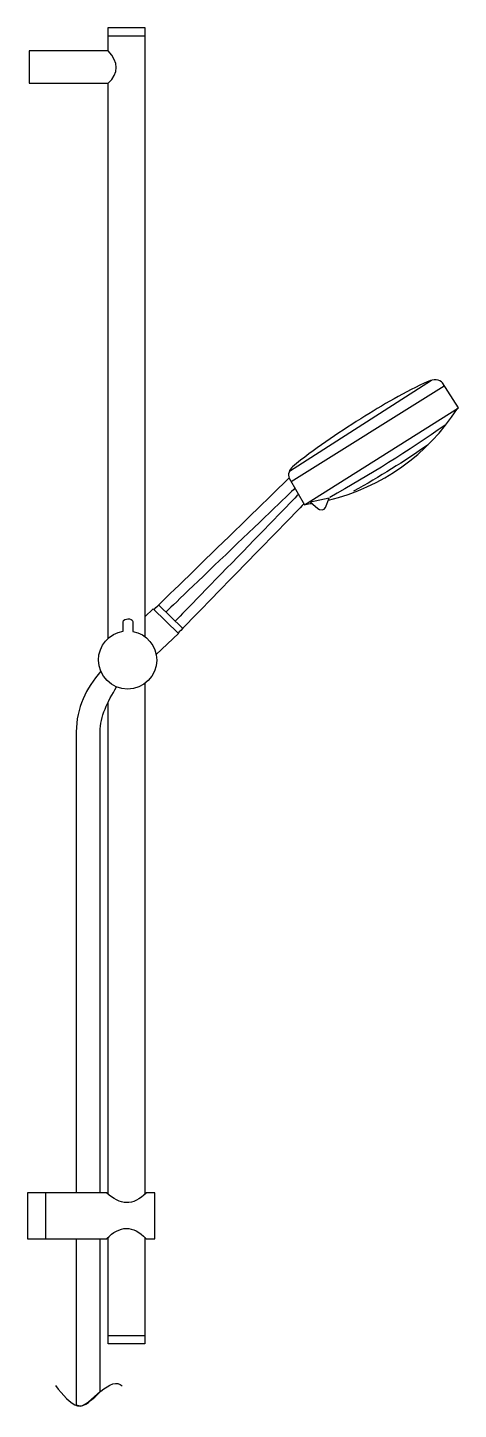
# Model space of a CAD drawing. Header units: millimetres. Extents: x -66 to 221, y -44 to 876.
import ezdxf

# ---------------------------------------------------------------- set-up
doc = ezdxf.new("R2010")
doc.units = ezdxf.units.MM
doc.layers.add('ceco.net 349', color=7, linetype='Continuous')

msp = doc.modelspace()

# ---------------------------------------------------------------- linework, layer by layer
for p, q in [((21.56, 491.57), (21.35, 491.64)), ((37.35, 476.41), (37.49, 476.2))]:
    msp.add_line(p, q)
for start, end in [(283.41581, 327.41199), (277.02209, 278.76429)]:
    msp.add_arc((101.95, 697.95), 140.21, start, end)
at = {"layer": 'ceco.net 349'}
for points, knots in [([(-12.2, 860.53), (-12.2, 860.53), (-12.2, 875.94), (-12.2, 875.94), (-12.2, 875.94), (-12.2, 875.94), (12.17, 875.94), (12.17, 875.94), (12.17, 875.94), (12.17, 875.94), (12.17, 470.8), (12.17, 470.8)], [0, 0, 0, 0, 0.333333, 0.333333, 0.333333, 0.333333, 0.666667, 0.666667, 0.666667, 0.666667, 1, 1, 1, 1]), ([(-64.56, 860.53), (-64.56, 860.53), (-12.05, 860.53), (-12.05, 860.53), (-12.05, 860.53), (-4.94, 852.77), (-4.94, 845.57), (-12.05, 838.95), (-12.05, 838.95), (-12.05, 838.95), (-64.56, 838.95), (-64.56, 838.95), (-64.56, 838.95), (-64.56, 838.95), (-64.56, 860.53), (-64.56, 860.53)], [0, 0, 0, 0, 0.25, 0.25, 0.25, 0.25, 0.5, 0.5, 0.5, 0.5, 0.75, 0.75, 0.75, 0.75, 1, 1, 1, 1]), ([(118.36, 558.33), (118.36, 558.33), (108.33, 576.1), (108.33, 576.1), (108.33, 576.1), (107.05, 578.39), (108.46, 582), (110.47, 583.68), (110.47, 583.68), (124.69, 595.5), (140.18, 605.77), (155.83, 615.61), (155.83, 615.61), (170.41, 624.78), (185.27, 633.71), (201.04, 640.63), (201.04, 640.63), (203.87, 641.87), (208.59, 642.09), (210.24, 639.48), (210.24, 639.48), (210.24, 639.48), (220.76, 622.85), (220.76, 622.85), (220.76, 622.85), (220.76, 622.85), (118.36, 558.33), (118.36, 558.33)], [0, 0, 0, 0, 0.142857, 0.142857, 0.142857, 0.142857, 0.285714, 0.285714, 0.285714, 0.285714, 0.428571, 0.428571, 0.428571, 0.428571, 0.571429, 0.571429, 0.571429, 0.571429, 0.714286, 0.714286, 0.714286, 0.714286, 0.857143, 0.857143, 0.857143, 0.857143, 1, 1, 1, 1]), ([(134.96, 562.77), (134.96, 562.77), (132.5, 556.52), (132.5, 556.52), (132.5, 556.52), (131.85, 554.87), (128.55, 554.68), (127.24, 555.86), (127.24, 555.86), (127.24, 555.86), (122.47, 560.14), (122.47, 560.14), (122.47, 560.14), (122.47, 560.14), (134.96, 562.77), (134.96, 562.77)], [0, 0, 0, 0, 0.25, 0.25, 0.25, 0.25, 0.5, 0.5, 0.5, 0.5, 0.75, 0.75, 0.75, 0.75, 1, 1, 1, 1]), ([(12.17, 483.92), (12.17, 483.92), (17.91, 489.28), (17.91, 489.28), (17.91, 489.28), (17.91, 489.28), (34.73, 472.76), (34.73, 472.76), (34.73, 472.76), (34.73, 472.76), (19.84, 458.74), (19.84, 458.74)], [0, 0, 0, 0, 0.333333, 0.333333, 0.333333, 0.333333, 0.666667, 0.666667, 0.666667, 0.666667, 1, 1, 1, 1]), ([(-2.05, 474.25), (-11.43, 472.89), (-18.54, 464.65), (-18.54, 455.12), (-18.54, 455.12), (-18.54, 444.45), (-9.84, 435.76), (0.82, 435.76), (0.82, 435.76), (11.49, 435.76), (20.18, 444.45), (20.18, 455.12), (20.18, 455.12), (20.18, 464.42), (13.45, 472.51), (4.3, 474.18), (4.3, 474.18), (4.3, 474.18), (4.3, 480.81), (4.3, 480.81), (4.3, 480.81), (4.3, 482.04), (2.26, 482.54), (1.03, 482.51), (1.03, 482.51), (-0.19, 482.48), (-2.14, 481.85), (-2.12, 480.63), (-2.12, 480.63), (-2.12, 480.63), (-2.05, 474.25), (-2.05, 474.25)], [0, 0, 0, 0, 0.125, 0.125, 0.125, 0.125, 0.25, 0.25, 0.25, 0.25, 0.375, 0.375, 0.375, 0.375, 0.5, 0.5, 0.5, 0.5, 0.625, 0.625, 0.625, 0.625, 0.75, 0.75, 0.75, 0.75, 0.875, 0.875, 0.875, 0.875, 1, 1, 1, 1]), ([(-17.08, 447.75), (-26.65, 436.09), (-33.29, 423.35), (-33.29, 407.31), (-33.29, 407.31), (-33.29, 407.31), (-33.29, 100.54), (-33.29, 100.54)], [0, 0, 0, 0, 0.5, 0.5, 0.5, 0.5, 1, 1, 1, 1]), ([(-17.45, 100.54), (-17.45, 100.54), (-17.45, 407.31), (-17.45, 407.31), (-17.45, 407.31), (-17.45, 417.52), (-12.41, 427.55), (-6.46, 437.19)], [0, 0, 0, 0, 0.5, 0.5, 0.5, 0.5, 1, 1, 1, 1]), ([(-65.64, 100.54), (-65.64, 100.54), (-13.11, 100.54), (-13.11, 100.54), (-13.11, 100.54), (-4.31, 92.3), (4.5, 91.49), (13.3, 100.54), (13.3, 100.54), (13.3, 100.54), (18.95, 100.54), (18.95, 100.54), (18.95, 100.54), (18.95, 100.54), (18.95, 70.01), (18.95, 70.01), (18.95, 70.01), (18.95, 70.01), (13.13, 70.01), (13.13, 70.01), (13.13, 70.01), (4.36, 79.39), (-4.42, 78.83), (-13.19, 70.01), (-13.19, 70.01), (-13.19, 70.01), (-65.64, 70.01), (-65.64, 70.01), (-65.64, 70.01), (-65.64, 70.01), (-65.64, 100.54), (-65.64, 100.54)], [0, 0, 0, 0, 0.125, 0.125, 0.125, 0.125, 0.25, 0.25, 0.25, 0.25, 0.375, 0.375, 0.375, 0.375, 0.5, 0.5, 0.5, 0.5, 0.625, 0.625, 0.625, 0.625, 0.75, 0.75, 0.75, 0.75, 0.875, 0.875, 0.875, 0.875, 1, 1, 1, 1]), ([(-33.29, 70.01), (-33.29, 70.01), (-33.29, -40.57), (-33.29, -40.57), (-33.29, -40.57), (-27.89, -43.55), (-22.14, -35.1), (-17.45, -31.61), (-17.45, -31.61), (-17.45, -31.61), (-17.45, 69.05), (-17.45, 70.01)], [0, 0, 0, 0, 0.3333333, 0.3333333, 0.3333333, 0.3333333, 0.6666667, 0.6666667, 0.6666667, 0.6666667, 0.9984002, 0.9984002, 0.9984002, 0.9984002]), ([(12.17, 71), (12.17, 71), (12.17, 0), (12.17, 0), (12.17, 0), (12.17, 0), (-12.2, 0), (-12.2, 0), (-12.2, 0), (-12.2, 0), (-12.2, 70.97), (-12.2, 70.97)], [0, 0, 0, 0, 0.333333, 0.333333, 0.333333, 0.333333, 0.666667, 0.666667, 0.666667, 0.666667, 1, 1, 1, 1]), ([(-47.14, -27.72), (-42.24, -34.02), (-37.33, -39.72), (-32.43, -41.28), (-32.43, -41.28), (-27.95, -42.65), (-22.45, -36.86), (-17, -31.5), (-17, -31.5), (-11.29, -26.74), (-6.27, -24.54), (-2.76, -27.96)], [0, 0, 0, 0, 0.333333, 0.333333, 0.333333, 0.333333, 0.666667, 0.666667, 0.666667, 0.666667, 1, 1, 1, 1])]:
    msp.add_open_spline(points, degree=3, knots=knots, dxfattribs=at)
for points in [[(-12.2, 870.54), (-12.2, 870.54), (12.17, 870.54), (12.17, 870.54)], [(-12.2, 469.41), (-12.2, 469.41), (-12.2, 838.95), (-12.2, 838.95)], [(203.01, 641.12), (203.01, 641.12), (108.5, 580.55), (108.5, 580.55)], [(109.65, 573.8), (109.65, 573.8), (211.23, 637.67), (211.23, 637.67)], [(212.05, 611.46), (187.44, 594.18), (161.77, 578.24), (135.29, 563.3)], [(200.64, 598.35), (184.75, 587.26), (168.2, 577), (151.14, 567.38)], [(18.42, 488.79), (20.68, 491), (98.37, 566.64), (108.25, 576.27)], [(112.11, 569.41), (103.68, 561.32), (26.29, 487.03), (26.29, 487.03)], [(114.42, 565.31), (105.85, 556.49), (32.55, 481.02), (32.55, 481.02)], [(118, 558.96), (108.08, 548.76), (39.92, 478.7), (34.43, 473.06)], [(21.56, 491.57), (21.56, 491.57), (37.35, 476.41), (37.35, 476.41)], [(12.17, 439.45), (12.17, 439.45), (12.17, 99.43), (12.17, 99.43)], [(-12.2, 99.72), (-12.2, 99.72), (-12.2, 427.34), (-12.2, 427.34)], [(-53.88, 100.54), (-53.88, 100.54), (-53.88, 70.01), (-53.88, 70.01)], [(-12.17, 5.55), (-12.17, 5.55), (12.17, 5.55), (12.17, 5.55)]]:
    msp.add_open_spline(points, degree=3, dxfattribs=at)

doc.saveas('drawing.dxf')
